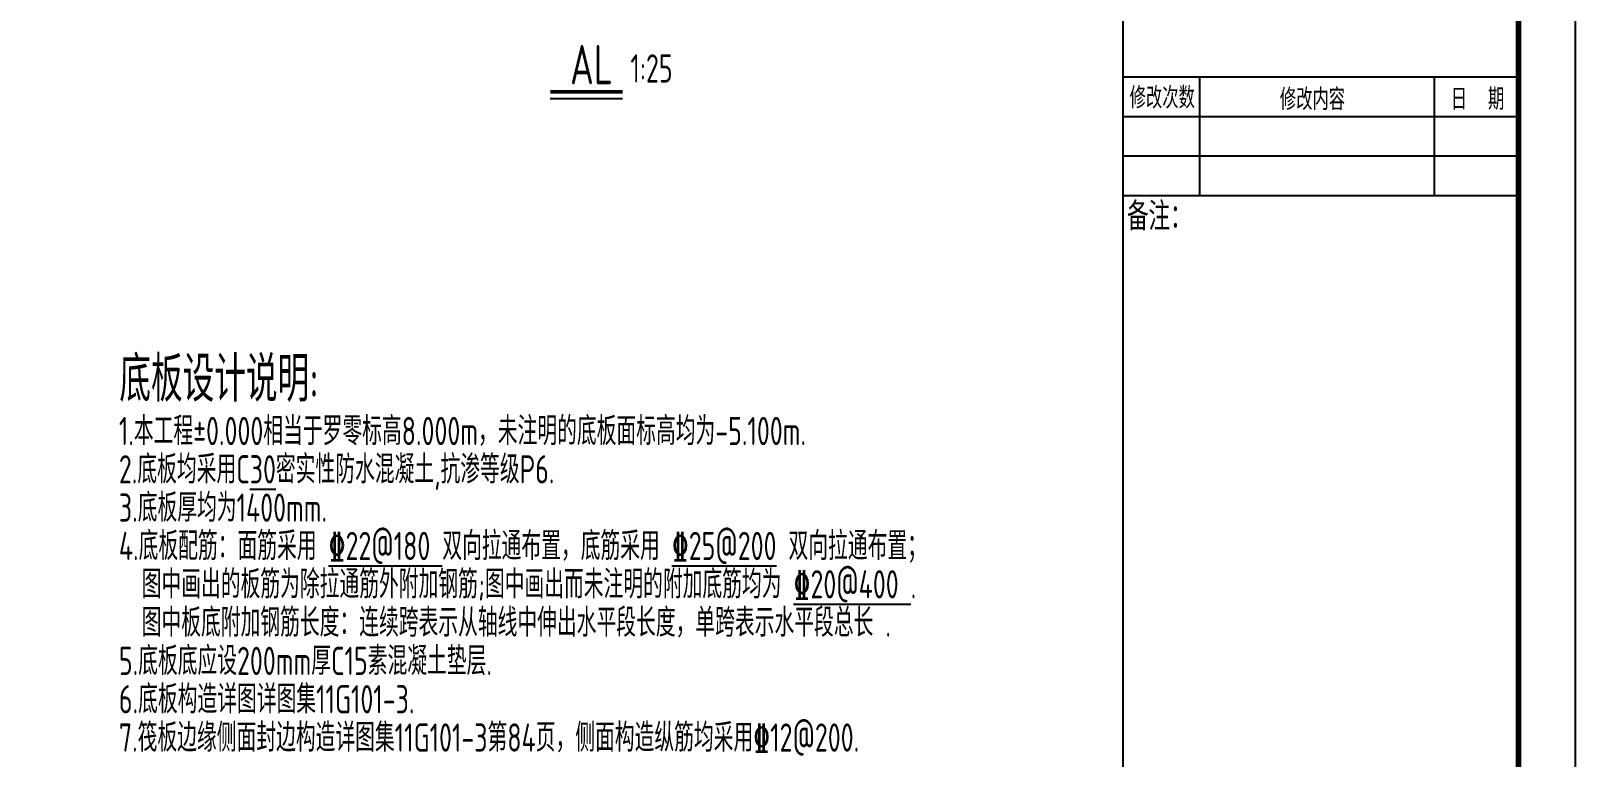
# Model space of a CAD drawing. Extents: x 627893 to 789462, y -407363 to 145317.
# Drawn here: x 714673 to 742006, y -142818 to -129955 of the extents above; entities that cross this region are included whole.
import ezdxf
from ezdxf.enums import TextEntityAlignment as Align

# ---------------------------------------------------------------- set-up
doc = ezdxf.new("R2010")
doc.units = 0
doc.header["$LTSCALE"] = 100
doc.layers.get('0').update_dxf_attribs({"linetype": 'CONTINUOUS'})
for name, color, linetype in [('PUB_TITLE', 4, 'CONTINUOUS'), ('TEXT', 2, 'CONTINUOUS'), ('tk', 7, 'CONTINUOUS')]:
    doc.layers.add(name, color=color, linetype=linetype)
doc.styles.add('HZTXT2', font='tssdeng.shx', dxfattribs={"width": 0.7, "bigfont": 'tssdchn.shx'})
doc.styles.get("Standard").update_dxf_attribs({"font": 'tssdeng.shx', "width": 0.7, "bigfont": 'tssdchn.shx'})
doc.styles.add('tssd_rein', font='tssdeng.shx', dxfattribs={"width": 0.7, "bigfont": 'hztxt.shx'})

msp = doc.modelspace()

# ---------------------------------------------------------------- linework, layer by layer
msp.add_line((723865.7, -131155.2), (725146.8, -131155.2))
at = {"const_width": 65}
msp.add_lwpolyline([(723865.7, -131035.2), (725146.8, -131035.2)], dxfattribs=at)
at = {"layer": 'PUB_TITLE'}
for p, q in [((734005.8, -130769.4), (741005.8, -130769.4)), ((735358.7, -130769.4), (735358.7, -132869.3)), ((739511.4, -130769.4), (739511.4, -132869.3)), ((734005.8, -131469.4), (741005.8, -131469.4)), ((734005.8, -132169.3), (741005.8, -132169.3)), ((734005.8, -132869.3), (741005.8, -132869.3))]:
    msp.add_line(p, q, dxfattribs=at)
at = {"layer": 'tk'}
msp.add_line((734005.8, -171301.2), (734005.8, -113901.2), dxfattribs=at)
at = {"layer": 'tk', "color": 5}
msp.add_lwpolyline([(657905.8, -172301.2), (657905.8, -112901.2), (742005.8, -112901.2), (742005.8, -172301.2)], close=True, dxfattribs=at)
at = {"layer": 'tk', "const_width": 100}
msp.add_lwpolyline([(660405.8, -171301.2), (741005.8, -171301.2), (741005.8, -113901.2), (660405.8, -113901.2)], close=True, dxfattribs=at)

# ---------------------------------------------------------------- texts
at = {"width": 0.7}
for s, height, p in [('AL', 700, (724216.5, -130901.8)), ('1:25', 500, (725284.8, -130870.8))]:
    msp.add_text(s, height=height, dxfattribs=at).set_placement(p)
at = {"layer": 'PUB_TITLE', "style": 'HZTXT2', "width": 0.8}
for s, height, p in [('修改次数', 380, (734698.2, -131120.7)), ('修改内容', 380, (737357.5, -131147.6)), ('日  期', 380, (740277.8, -131147.6)), ('备注：', 500, (734645.8, -133212.6))]:
    msp.add_text(s, height=height, dxfattribs=at).set_placement(p, align=Align.MIDDLE)
at = {"layer": 'TEXT', "color": 100, "style": 'tssd_rein', "width": 0.7}
for s, height, p in [('底板设计说明:', 800, (716238.9, -136521.6)), ('1.本工程%%P0.000相当于罗零标高8.000m，未注明的底板面标高均为-5.100m.', 500, (716230.9, -137292)), ('2.底板均采用C%%U30%%U密实性防水混凝土,抗渗等级P6.', 500, (716230.9, -137970.7)), ('3.底板厚均为1400mm.', 500, (716230.9, -138649.3)), ('4.底板配筋：面筋采用 %%U%%13222@180 %%U双向拉通布置，底筋采用 %%U%%13225@200%%U 双向拉通布置；', 500, (716230.9, -139327.9)), ('图中画出的板筋为除拉通筋外附加钢筋;图中画出而未注明的附加底筋均为 %%U%%13220@400 %%U.', 500, (716634.7, -140006.6)), ('图中板底附加钢筋长度：连续跨表示从轴线中伸出水平段长度，单跨表示水平段总长 .', 500, (716634.7, -140685.2)), ('5.底板底应设200mm厚C15素混凝土垫层.', 500, (716230.9, -141363.8)), ('6.底板构造详图详图集11G101-3.', 500, (716230.9, -142042.5)), ('7.筏板边缘侧面封边构造详图集11G101-3第84页，侧面构造纵筋均采用%%13212@200.', 500, (716230.9, -142721.1))]:
    msp.add_text(s, height=height, dxfattribs=at).set_placement(p)

doc.saveas('drawing.dxf')
